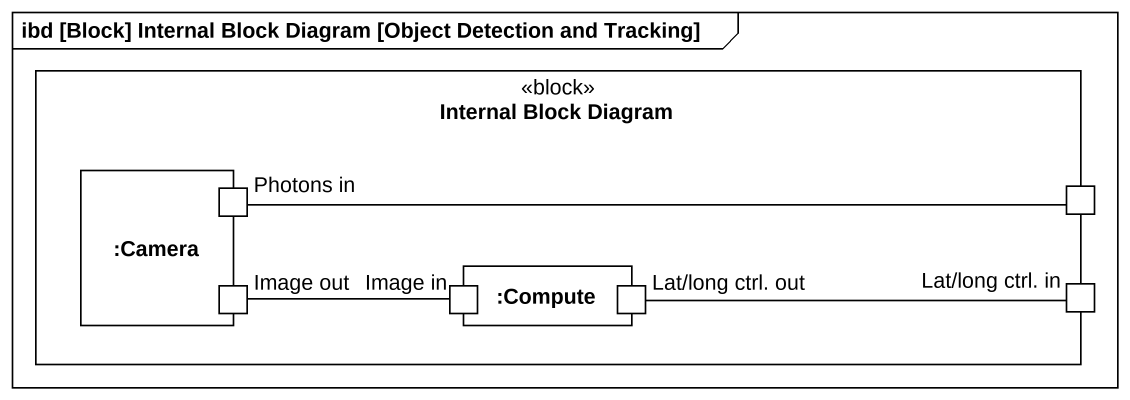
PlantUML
@startuml
mainframe ibd [Block] Internal Block Diagram [Object Detection and Tracking]
rectangle "Internal Block Diagram" as Internal_Block_Diagram <<block>> {
  rectangle ":Camera" as Camera {
    port "Photons in" as Photons_in
    port "Image out" as Image_out
  }
  port " " as port1
  rectangle ":Compute" as Compute {
    port "Image in" as Image_in
    port "Lat/long ctrl. out" as Lat_long_ctrl_out
  }
  port "Lat/long ctrl. in" as Lat_long_ctrl_in
}
Photons_in -right- port1
Image_out -right- Image_in
Lat_long_ctrl_out -right- Lat_long_ctrl_in
@enduml
